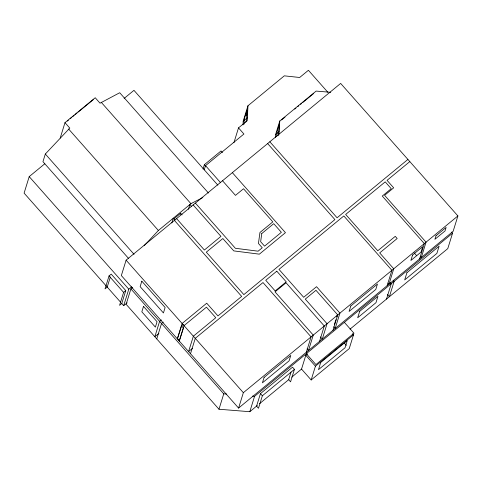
<?xml version="1.0" encoding="UTF-8"?>
<svg xmlns="http://www.w3.org/2000/svg" width="482" height="482" viewBox="0 0 482 482"><rect width="100%" height="100%" fill="white"/><g stroke="black" fill="none" stroke-linecap="round" stroke-linejoin="round"><path stroke-width="0.72" d="M243.018 124.886L243.199 121.157L247.965 105.769L284.296 75.837L299.671 77.488L308.414 70.294L327.862 92.279M243.988 124.278L244.235 119.193L247.115 109.896L246.657 119.331L245.772 122.193M247.965 105.769L247.242 120.681L238.506 127.881L233.957 142.57M275.373 137.533L275.59 134.568L279.783 121.018L316.12 91.086L330.736 92.309M276.776 136.382L277.156 131.309L279.433 123.934L278.741 133.351L278.12 135.364M278.747 135.105L279.783 121.018M44.838 163.747L29.209 176.623L24.1 193.131L120.687 302.304M208.459 193.035L119.717 92.737L100.033 103.19L95.219 97.744L64.98 122.651L69.794 128.098L45.326 154.023L42.952 161.675L128.706 258.593M60.214 138.045L64.98 122.651M125.772 290.58L123.591 292.375L119.584 305.323L121.765 303.521L125.772 290.58L111.222 274.125L109.034 275.927L105.028 288.875L107.215 287.073L110.33 277.005M126.109 260.172L121.344 275.565L238.584 408.073L453.134 231.324L457.9 215.936L340.66 83.422L126.109 260.172L243.35 392.685L238.584 408.073M121.681 303.425L123.675 305.678L128.784 289.17L131.676 286.784M132.634 287.477L130.899 288.905L126.133 304.293L218.985 409.236L249.797 411.706L257.268 405.555M171.851 222.943L173.327 218.159L175.002 220.051M180.304 214.466L180.678 213.261L182.124 214.894M188.408 209.302L189.89 204.519L191.559 206.41M203.018 169.019L204.35 164.705L221.021 150.968L222.455 152.583M204.223 169.845L205.519 165.645L243.922 134.008L238.506 127.881M156.752 338.9L161.512 323.506L163.247 322.084M246.386 115.849L247.049 113.704M174.4 220.388L241.651 296.406L217.966 315.915L206.724 303.208L182.118 323.482L177.358 338.87L181.545 325.898L183.287 324.458M192.619 348.263L188.595 351.577L193.36 336.189L215.779 317.716L206.447 307.167L184.028 325.633L179.262 341.027L183.449 328.049L181.545 325.898M190.504 353.734L195.27 338.34L262.991 282.554L311.071 336.894L306.311 352.288M218.985 409.236L223.75 393.848L130.899 288.905M249.797 411.706L254.562 396.318L452.556 233.21L451.556 232.083M260.449 393.619L256.581 406.121L258.485 408.278L262.359 395.77L294.436 369.345L292.532 367.188L260.449 393.619L262.359 395.77M291.026 372.05L288.658 379.696L290.568 381.846L294.436 369.345M291.761 377.135L301.539 369.085L305.805 355.3L307.534 353.872M319.53 341.395L324.296 326.001L286.049 282.777L275.011 291.869L313.258 335.098L308.492 350.486L307.082 348.89M301.539 369.085L311.173 379.973L315.439 366.187L353.499 334.839L352.535 333.749M334.321 324.675L335.864 319.705M336.737 316.867L337.4 314.734M332.984 330.309L337.749 314.921L315.963 290.303L305.275 299.111L327.055 323.729L322.289 339.117L320.307 336.882M353.499 334.839L349.233 348.625L311.173 379.973M387.136 285.693L391.902 270.306L343.823 215.96L278.976 269.384L303.666 297.298L316.541 286.688L339.931 313.119L335.171 328.507L333.664 326.808M386.504 299.087L391.27 283.693L390.275 282.572M419.563 258.985L424.329 243.597L382.268 196.06L391.233 188.673L385.214 181.865L345.66 214.448L377.78 250.754L395.258 236.355L397.168 238.512L379.689 252.905L393.74 268.793L388.98 284.181L388.01 283.085M452.556 233.21L447.79 248.598L350.01 329.152M144.19 245.675L158.385 230.474L190.92 203.669L202.838 197.56M67.257 121.103L68.414 120.151M70.143 118.723L71.3 117.771M72.457 116.825L74.186 115.397M75.343 114.445L77.072 113.017M78.229 112.065L93.243 99.696M124.121 98.436L133.96 90.333L217.87 185.172M243.199 121.157L247.236 117.831M281.566 119.97L285.013 117.132M294.785 109.077L295.936 108.131M297.659 106.709L298.81 105.763M300.533 104.341L301.684 103.395M302.835 102.449L313.758 93.448M275.59 134.568L279.048 131.719M173.827 218.906L180.678 213.261M123.675 305.678L127.146 302.823M161.337 319.928L159.608 321.355L154.843 336.743L158.897 333.405M407.911 159.44L337.087 217.786L269.83 141.774M409.821 161.59L387.052 180.346L393.68 187.835L384.594 195.318L426.052 242.175L421.286 257.563L420.298 256.448M243.35 392.685L457.9 215.936M259.569 403.657L288.887 379.503M223.75 393.848L226.685 394.083M252.357 396.144L254.562 396.318M414.122 252.833L416.593 255.629M393.155 280.211L394.143 281.325L389.378 296.719L387.401 294.478M267.649 143.57L334.9 219.587L243.838 294.604L206.296 252.17L222.853 238.536L233.794 250.899L259.346 254.171L285.446 232.667L232.348 172.652M222.521 180.744L235.475 195.379L243.518 188.751L272.83 221.877L259.955 232.487L258.442 243.464L262.256 247.778L258.117 251.188L235.361 248.278L195.391 203.097M344.359 322.344L353.993 333.231L315.939 364.585L306.299 353.698M205.519 165.645L220.654 182.75M204.35 164.705L205.784 166.32M344.413 343.178L346.341 345.353M193.143 204.952L220.943 236.379L204.386 250.019L176.587 218.593M101.184 102.238L190.92 203.669M305.805 355.3L315.439 366.187M68.643 129.043L158.385 230.474M45.326 154.023L134.062 254.321M177.587 338.677L179.491 340.834M29.209 176.623L128.784 289.17M109.034 275.927L123.591 292.375M261.768 233.541L260.648 241.705L264.57 246.139L281.355 232.312L273.728 223.69L261.768 233.541M141.829 281.187L140.142 286.633L163.428 312.957L165.115 307.504L141.829 281.187M143.503 306.401L141.829 311.812L155.379 327.127L157.054 321.717L143.503 306.401M264.094 377.418L262.419 382.829L289.092 360.855L290.767 355.445L264.094 377.418M320.699 362.482L318.475 369.658L345.04 347.775L347.257 340.605L320.699 362.482M350.788 305.998L349.101 311.45L375.773 289.471L377.46 284.025L350.788 305.998M359.656 311.378L357.686 317.752L375.966 302.69L377.942 296.322L359.656 311.378M406.916 272.716L404.687 279.928L436.879 253.405L439.114 246.194L406.916 272.716M412.568 255.014L410.881 260.461L420.997 252.128L422.684 246.676L412.568 255.014M435.999 235.77L434.909 239.295L445.025 230.962L446.115 227.432L435.999 235.77M276.788 271.185L265.751 280.277L275.186 290.941L286.224 281.85L276.788 271.185"/></g></svg>
